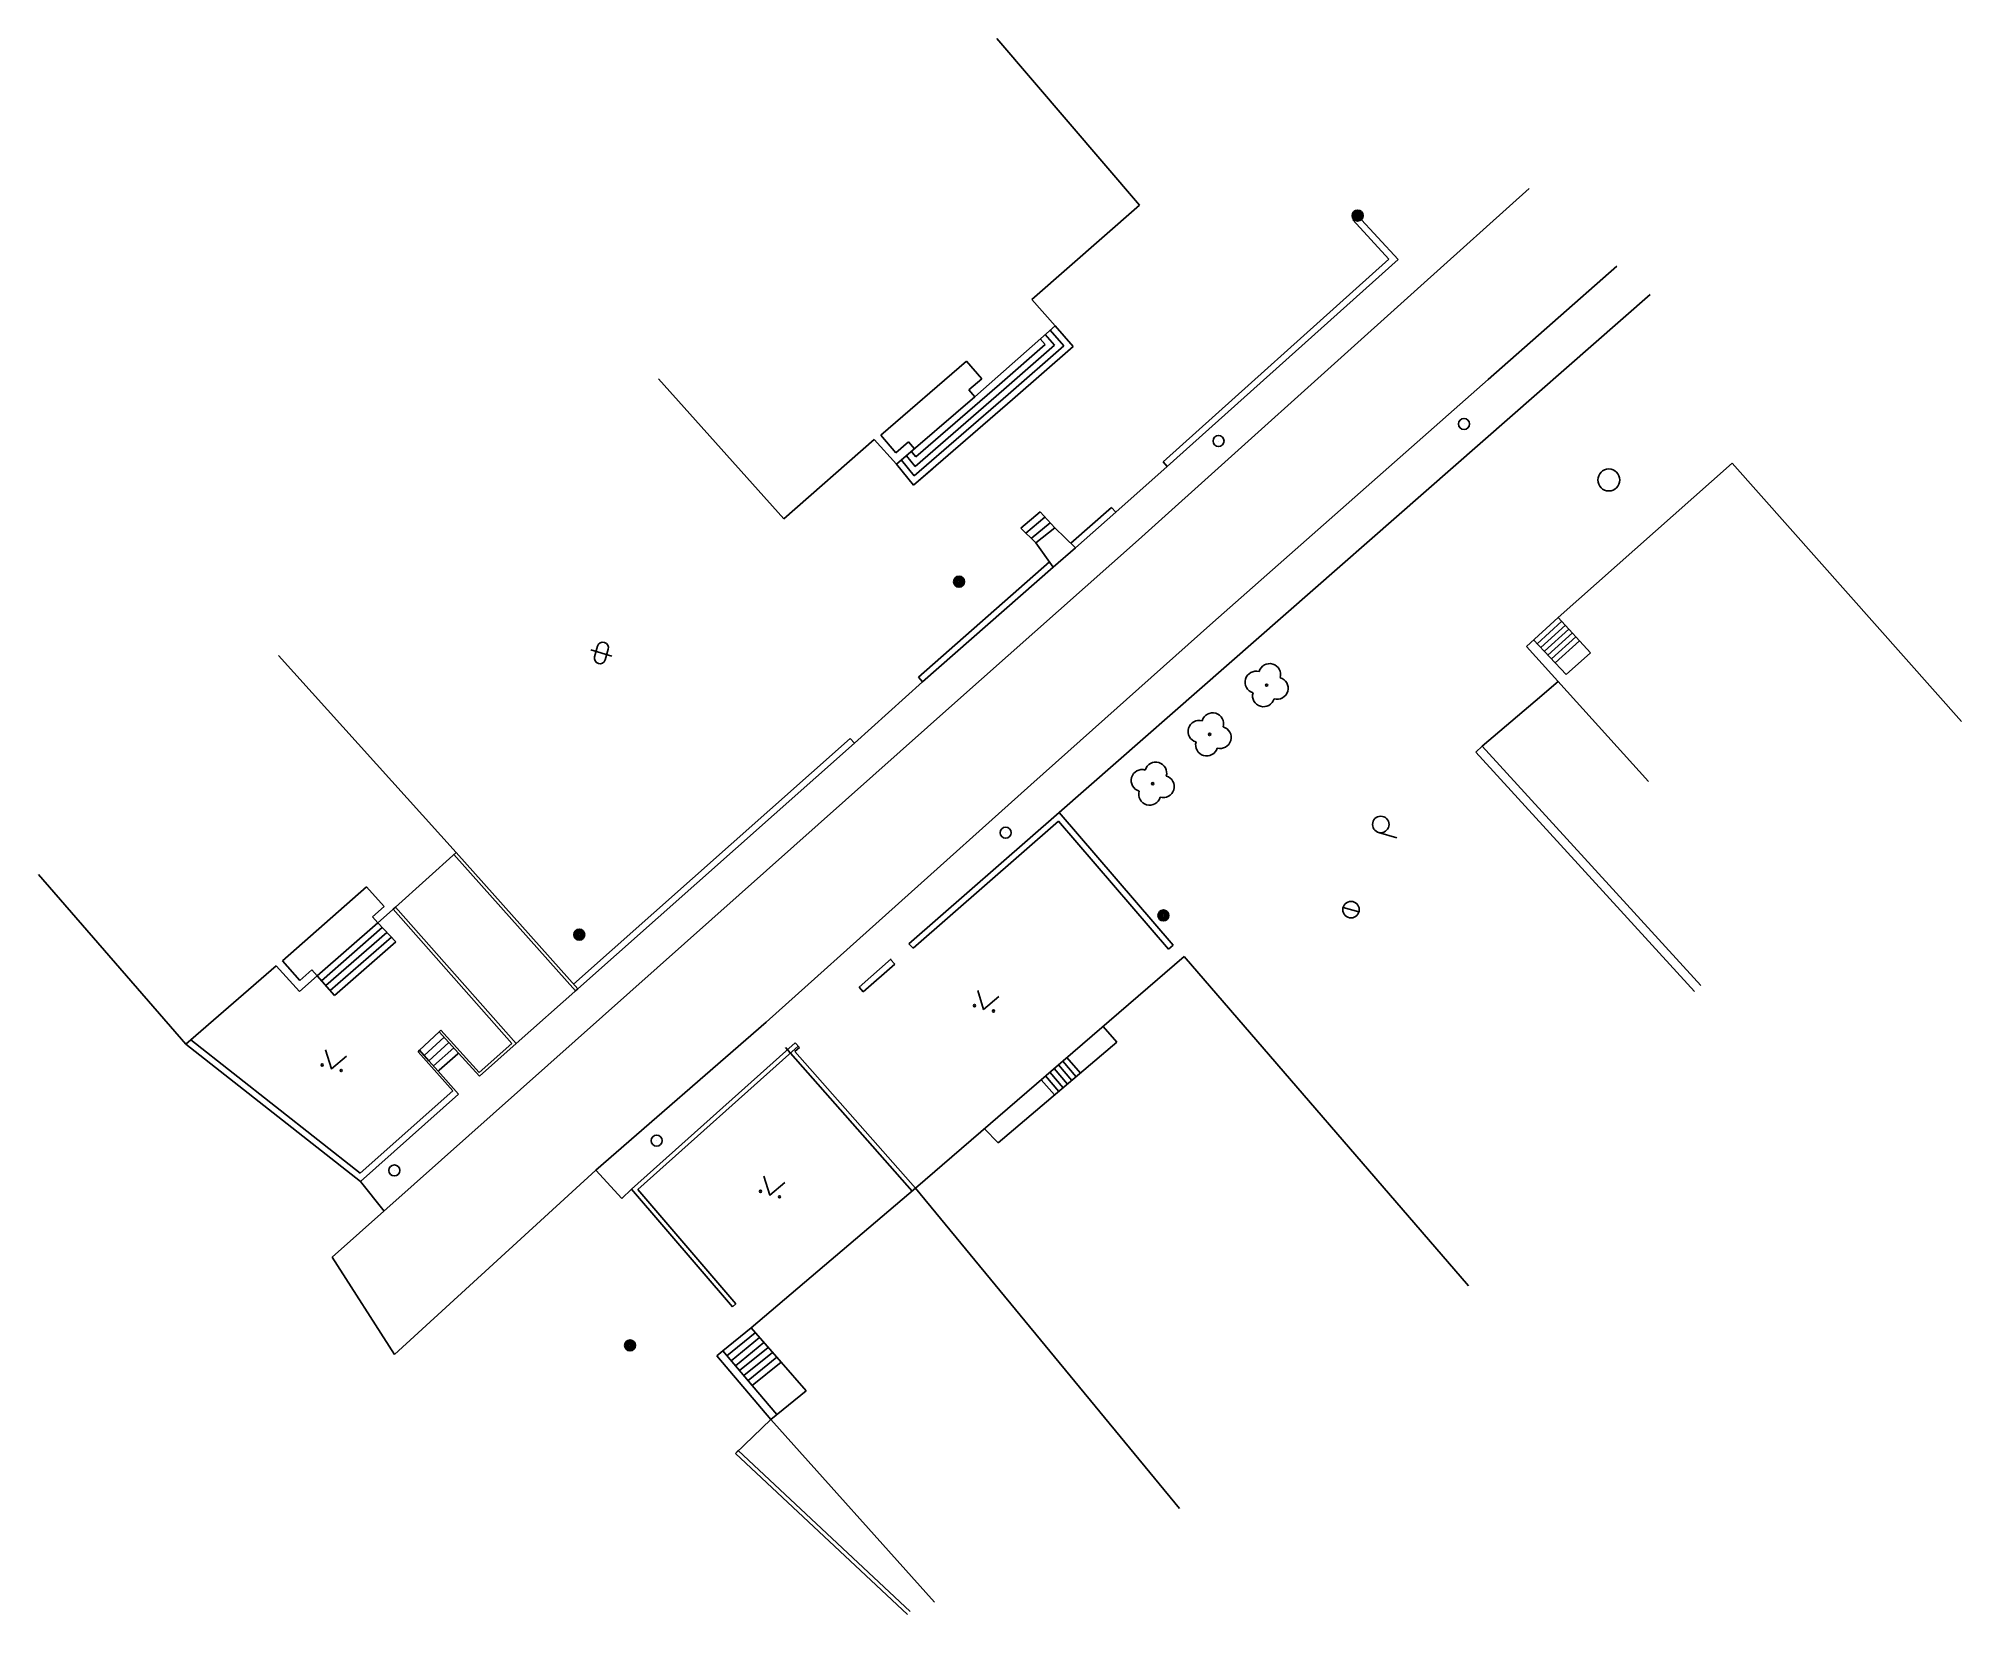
# Model space of a CAD drawing. Extents: x -565242.1 to -565153.8, y -1188356.2 to -1188283.8.
import ezdxf

# ---------------------------------------------------------------- set-up
doc = ezdxf.new("R2010")
doc.units = 0
for name, color, linetype in [('Vrstva 11', 7, 'Continuous'), ('Vrstva 22', 7, 'Continuous'), ('Vrstva 25', 7, 'Continuous'), ('Vrstva 27', 7, 'Continuous'), ('Vrstva 28', 7, 'Continuous'), ('Vrstva 31', 7, 'Continuous'), ('Vrstva 35', 7, 'Continuous'), ('Vrstva 36', 7, 'Continuous'), ('Vrstva 5', 7, 'Continuous'), ('Vrstva 58', 7, 'Continuous'), ('Vrstva 7', 7, 'Continuous'), ('Vrstva 8', 7, 'Continuous')]:
    doc.layers.add(name, color=color, linetype=linetype)

msp = doc.modelspace()

# ---------------------------------------------------------------- linework, layer by layer
at = {"layer": 'Vrstva 11'}
for p, q in [((-565178.605, -1188295.147), (-565173.631, -1188290.675)), ((-565175.503, -1188299.446), (-565169.599, -1188294.236)), ((-565195.232, -1188319.354), (-565168.066, -1188295.544)), ((-565191.586, -1188306.814), (-565178.605, -1188295.147)), ((-565196.095, -1188297.579), (-565195.867, -1188297.842)), ((-565195.868, -1188297.378), (-565195.44, -1188297.871)), ((-565195.641, -1188297.177), (-565195.014, -1188297.901)), ((-565195.414, -1188296.976), (-565194.587, -1188297.93)), ((-565195.867, -1188297.842), (-565197.968, -1188299.681)), ((-565195.44, -1188297.871), (-565197.768, -1188299.909)), ((-565195.014, -1188297.901), (-565197.568, -1188300.137)), ((-565194.587, -1188297.93), (-565197.369, -1188300.365)), ((-565188.163, -1188310.618), (-565175.503, -1188299.446)), ((-565197.567, -1188300.136), (-565201.884, -1188303.875)), ((-565197.766, -1188299.907), (-565201.846, -1188303.441)), ((-565197.964, -1188299.678), (-565201.809, -1188303.008)), ((-565197.369, -1188300.365), (-565201.922, -1188304.308)), ((-565202.246, -1188302.951), (-565201.846, -1188303.441)), ((-565201.809, -1188303.008), (-565202.017, -1188302.753)), ((-565201.98, -1188302.798), (-565201.809, -1188303.008)), ((-565202.706, -1188303.346), (-565201.922, -1188304.308)), ((-565202.476, -1188303.149), (-565201.884, -1188303.875)), ((-565201.922, -1188304.308), (-565201.066, -1188303.568)), ((-565201.922, -1188304.308), (-565201.922, -1188304.308)), ((-565196.991, -1188306.276), (-565196.102, -1188305.523)), ((-565196.102, -1188305.523), (-565195.432, -1188306.263)), ((-565196.295, -1188306.96), (-565196.991, -1188306.276)), ((-565196.759, -1188306.504), (-565195.881, -1188305.767)), ((-565195.639, -1188306.034), (-565196.511, -1188306.748)), ((-565196.295, -1188306.96), (-565195.432, -1188306.263)), ((-565195.432, -1188306.263), (-565194.477, -1188307.179)), ((-565200.021, -1188314.306), (-565191.586, -1188306.814)), ((-565195.501, -1188308.072), (-565196.295, -1188306.96)), ((-565196.522, -1188318.068), (-565188.163, -1188310.618)), ((-565173.257, -1188311.591), (-565172.122, -1188310.56)), ((-565173.092, -1188311.765), (-565171.961, -1188310.738)), ((-565172.927, -1188311.94), (-565171.799, -1188310.916)), ((-565172.762, -1188312.115), (-565171.638, -1188311.094)), ((-565172.596, -1188312.29), (-565171.476, -1188311.272)), ((-565172.431, -1188312.465), (-565171.314, -1188311.45)), ((-565228.631, -1188339.789), (-565200.021, -1188314.306)), ((-565208.697, -1188328.98), (-565196.522, -1188318.068)), ((-565229.329, -1188326.859), (-565226.543, -1188324.414)), ((-565226.333, -1188324.635), (-565229.13, -1188327.082)), ((-565228.932, -1188327.305), (-565226.123, -1188324.856)), ((-565228.733, -1188327.527), (-565225.914, -1188325.076)), ((-565225.704, -1188325.297), (-565226.543, -1188324.414)), ((-565228.534, -1188327.75), (-565225.704, -1188325.297)), ((-565229.329, -1188326.859), (-565228.534, -1188327.75)), ((-565223.719, -1188329.422), (-565224.617, -1188330.277)), ((-565216.514, -1188335.787), (-565208.697, -1188328.98)), ((-565224.405, -1188330.516), (-565223.495, -1188329.669)), ((-565224.193, -1188330.755), (-565223.272, -1188329.917)), ((-565223.98, -1188330.994), (-565223.048, -1188330.164)), ((-565223.768, -1188331.234), (-565223.726, -1188331.196)), ((-565223.726, -1188331.196), (-565222.855, -1188330.438)), ((-565222.855, -1188330.438), (-565222.825, -1188330.412)), ((-565194.844, -1188331.826), (-565195.457, -1188331.117)), ((-565194.647, -1188331.658), (-565195.26, -1188330.947)), ((-565194.449, -1188331.49), (-565195.064, -1188330.777)), ((-565194.251, -1188331.322), (-565194.867, -1188330.608)), ((-565195.438, -1188332.33), (-565196.046, -1188331.626)), ((-565195.24, -1188332.162), (-565195.85, -1188331.456)), ((-565195.042, -1188331.994), (-565195.653, -1188331.286)), ((-565227.332, -1188336.306), (-565226.246, -1188337.666)), ((-565225.765, -1188344.252), (-565216.514, -1188335.787)), ((-565215.32, -1188337.084), (-565216.514, -1188335.787)), ((-565214.873, -1188336.66), (-565215.32, -1188337.084)), ((-565228.631, -1188339.789), (-565225.765, -1188344.252)), ((-565209.385, -1188343.035), (-565210.683, -1188344.089)), ((-565210.492, -1188344.315), (-565209.19, -1188343.257)), ((-565210.299, -1188344.543), (-565208.992, -1188343.482)), ((-565210.106, -1188344.771), (-565208.795, -1188343.707)), ((-565209.913, -1188344.999), (-565208.598, -1188343.932)), ((-565209.719, -1188345.228), (-565208.4, -1188344.157)), ((-565209.526, -1188345.456), (-565208.203, -1188344.381)), ((-565209.333, -1188345.684), (-565208.005, -1188344.606))]:
    msp.add_line(p, q, dxfattribs=at)
at = {"layer": 'Vrstva 22'}
for centre in [(-565185.692, -1188313.496), (-565188.309, -1188315.758), (-565190.927, -1188318.02)]:
    msp.add_circle(centre, 0.0505, dxfattribs=at)
for centre, start, end in [((-565185.552, -1188313.01), 343.92034, 163.92034), ((-565186.177, -1188313.356), 73.92034, 253.92034), ((-565185.206, -1188313.636), 253.92034, 73.92034), ((-565185.832, -1188313.981), 163.92034, 343.92034), ((-565188.795, -1188315.618), 73.92034, 253.92034), ((-565188.17, -1188315.273), 343.92034, 163.92034), ((-565188.449, -1188316.243), 163.92034, 343.92034), ((-565187.824, -1188315.898), 253.92034, 73.92034), ((-565190.787, -1188317.535), 343.92034, 163.92034), ((-565191.412, -1188317.88), 73.92034, 253.92034), ((-565190.442, -1188318.16), 253.92034, 73.92034), ((-565191.067, -1188318.505), 163.92034, 343.92034)]:
    msp.add_arc(centre, 0.505, start, end, dxfattribs=at)
at = {"layer": 'Vrstva 25'}
for centre, radius in [((-565181.51, -1188291.913), 0.253), ((-565181.51, -1188291.913), 0.202), ((-565181.51, -1188291.913), 0.152), ((-565181.51, -1188291.913), 0.101), ((-565181.51, -1188291.913), 0.0505), ((-565199.825, -1188308.739), 0.253), ((-565199.825, -1188308.739), 0.202), ((-565199.825, -1188308.739), 0.152), ((-565199.825, -1188308.739), 0.101), ((-565199.825, -1188308.739), 0.0505), ((-565190.435, -1188324.08), 0.253), ((-565190.435, -1188324.08), 0.202), ((-565190.435, -1188324.08), 0.152), ((-565190.435, -1188324.08), 0.101), ((-565190.435, -1188324.08), 0.0505), ((-565217.282, -1188324.96), 0.253), ((-565217.282, -1188324.96), 0.202), ((-565217.282, -1188324.96), 0.152), ((-565217.282, -1188324.96), 0.101), ((-565217.282, -1188324.96), 0.0505), ((-565214.946, -1188343.839), 0.253), ((-565214.946, -1188343.839), 0.253), ((-565214.946, -1188343.839), 0.202), ((-565214.946, -1188343.839), 0.202), ((-565214.946, -1188343.839), 0.152), ((-565214.946, -1188343.839), 0.152), ((-565214.946, -1188343.839), 0.101), ((-565214.946, -1188343.839), 0.101), ((-565214.946, -1188343.839), 0.0505), ((-565214.946, -1188343.839), 0.0505)]:
    msp.add_circle(centre, radius, dxfattribs=at)
at = {"layer": 'Vrstva 27'}
msp.add_circle((-565169.965, -1188304.065), 0.505, dxfattribs=at)
at = {"layer": 'Vrstva 28'}
for centre in [(-565176.618, -1188301.49), (-565197.685, -1188320.277), (-565213.725, -1188334.426)]:
    msp.add_circle(centre, 0.253, dxfattribs=at)
at = {"layer": 'Vrstva 31'}
for centre in [(-565187.902, -1188302.274), (-565225.777, -1188335.798)]:
    msp.add_circle(centre, 0.253, dxfattribs=at)
at = {"layer": 'Vrstva 35'}
msp.add_line((-565182.176, -1188323.706), (-565181.448, -1188323.916), dxfattribs=at)
msp.add_circle((-565181.812, -1188323.811), 0.379, dxfattribs=at)
at = {"layer": 'Vrstva 36'}
for p, q in [((-565216.437, -1188311.703), (-565216.577, -1188312.188)), ((-565216.75, -1188311.876), (-565215.779, -1188312.156)), ((-565215.952, -1188311.843), (-565216.092, -1188312.328)), ((-565180.551, -1188320.259), (-565179.702, -1188320.504))]:
    msp.add_line(p, q, dxfattribs=at)
for points in [[(-565198.971, -1188327.528), (-565198.696, -1188328.396), (-565198.001, -1188327.808)], [(-565228.949, -1188330.258), (-565228.673, -1188331.126), (-565227.978, -1188330.538)], [(-565208.805, -1188336.064), (-565208.53, -1188336.932), (-565207.835, -1188336.344)]]:
    msp.add_lwpolyline(points, dxfattribs=at)
for centre, radius in [((-565180.446, -1188319.895), 0.379), ((-565199.119, -1188328.221), 0.0505), ((-565198.246, -1188328.473), 0.0505), ((-565229.096, -1188330.951), 0.0505), ((-565228.223, -1188331.203), 0.0505), ((-565208.953, -1188336.757), 0.0505), ((-565208.08, -1188337.009), 0.0505)]:
    msp.add_circle(centre, radius, dxfattribs=at)
for centre, start, end in [((-565216.194, -1188311.774), 343.92034, 163.92034), ((-565216.334, -1188312.259), 163.92034, 343.92034)]:
    msp.add_arc(centre, 0.253, start, end, dxfattribs=at)
at = {"layer": 'Vrstva 5'}
for p, q in [((-565191.538, -1188291.44), (-565198.088, -1188283.774)), ((-565191.538, -1188291.44), (-565196.484, -1188295.764)), ((-565196.484, -1188295.764), (-565195.414, -1188296.976)), ((-565199.1, -1188300.244), (-565195.414, -1188296.976)), ((-565207.884, -1188305.848), (-565213.638, -1188299.422)), ((-565199.479, -1188298.612), (-565203.426, -1188302.008)), ((-565199.479, -1188298.612), (-565198.787, -1188299.415)), ((-565198.787, -1188299.415), (-565199.377, -1188299.923)), ((-565202.706, -1188303.346), (-565199.1, -1188300.244)), ((-565199.377, -1188299.923), (-565199.1, -1188300.244)), ((-565203.426, -1188302.008), (-565202.735, -1188302.812)), ((-565203.731, -1188302.204), (-565207.884, -1188305.848)), ((-565202.706, -1188303.346), (-565203.731, -1188302.204)), ((-565202.735, -1188302.812), (-565202.153, -1188302.311)), ((-565202.153, -1188302.311), (-565201.876, -1188302.633)), ((-565172.285, -1188310.381), (-565164.292, -1188303.288)), ((-565164.292, -1188303.288), (-565153.754, -1188315.164)), ((-565173.752, -1188311.713), (-565172.285, -1188310.381)), ((-565170.812, -1188312.003), (-565172.285, -1188310.381)), ((-565173.752, -1188311.713), (-565168.138, -1188317.924)), ((-565171.918, -1188313.008), (-565173.423, -1188311.414)), ((-565231.104, -1188312.129), (-565222.942, -1188321.184)), ((-565171.918, -1188313.008), (-565170.812, -1188312.003)), ((-565225.725, -1188323.693), (-565222.942, -1188321.184)), ((-565242.136, -1188322.203), (-565235.363, -1188329.997)), ((-565230.915, -1188326.163), (-565227.055, -1188322.763)), ((-565227.055, -1188322.763), (-565226.253, -1188323.674)), ((-565226.253, -1188323.674), (-565226.783, -1188324.141)), ((-565226.783, -1188324.141), (-565226.543, -1188324.414)), ((-565226.543, -1188324.414), (-565225.725, -1188323.693)), ((-565201.827, -1188336.615), (-565189.485, -1188325.962)), ((-565189.485, -1188325.962), (-565176.414, -1188341.104)), ((-565235.363, -1188329.997), (-565231.212, -1188326.39)), ((-565231.212, -1188326.39), (-565230.143, -1188327.57)), ((-565230.915, -1188326.163), (-565230.123, -1188327.07)), ((-565230.143, -1188327.57), (-565229.329, -1188326.859)), ((-565230.123, -1188327.07), (-565229.568, -1188326.585)), ((-565229.568, -1188326.585), (-565229.329, -1188326.859)), ((-565192.582, -1188329.903), (-565193.209, -1188329.176)), ((-565198.032, -1188334.535), (-565192.582, -1188329.903)), ((-565198.663, -1188333.88), (-565198.032, -1188334.535)), ((-565209.385, -1188343.035), (-565201.827, -1188336.615)), ((-565201.827, -1188336.615), (-565189.689, -1188351.335)), ((-565209.385, -1188343.035), (-565208.005, -1188344.606)), ((-565208.005, -1188344.606), (-565206.853, -1188345.92)), ((-565208.483, -1188347.237), (-565206.853, -1188345.92)), ((-565208.483, -1188347.237), (-565200.954, -1188355.634))]:
    msp.add_line(p, q, dxfattribs=at)
at = {"layer": 'Vrstva 58'}
for p, q in [((-565191.538, -1188291.44), (-565191.538, -1188291.44)), ((-565181.51, -1188291.913), (-565181.51, -1188291.913)), ((-565179.653, -1188293.93), (-565179.653, -1188293.93)), ((-565196.484, -1188295.764), (-565196.484, -1188295.764)), ((-565178.605, -1188295.147), (-565178.605, -1188295.147)), ((-565195.414, -1188296.976), (-565195.414, -1188296.976)), ((-565175.503, -1188299.446), (-565175.503, -1188299.446)), ((-565199.1, -1188300.244), (-565199.1, -1188300.244)), ((-565197.369, -1188300.365), (-565197.369, -1188300.365)), ((-565176.618, -1188301.49), (-565176.618, -1188301.49)), ((-565187.902, -1188302.274), (-565187.902, -1188302.274)), ((-565202.706, -1188303.346), (-565202.706, -1188303.346)), ((-565190.258, -1188303.445), (-565190.258, -1188303.445)), ((-565164.292, -1188303.288), (-565164.292, -1188303.288)), ((-565201.922, -1188304.308), (-565201.922, -1188304.308)), ((-565196.102, -1188305.523), (-565196.102, -1188305.523)), ((-565192.629, -1188305.547), (-565192.629, -1188305.547)), ((-565207.884, -1188305.848), (-565207.884, -1188305.848)), ((-565196.991, -1188306.276), (-565196.991, -1188306.276)), ((-565195.432, -1188306.263), (-565195.432, -1188306.263)), ((-565196.295, -1188306.96), (-565196.295, -1188306.96)), ((-565194.477, -1188307.179), (-565194.477, -1188307.179)), ((-565191.586, -1188306.814), (-565191.586, -1188306.814)), ((-565195.501, -1188308.072), (-565195.501, -1188308.072)), ((-565199.825, -1188308.739), (-565199.825, -1188308.739)), ((-565188.163, -1188310.618), (-565188.163, -1188310.618)), ((-565172.285, -1188310.381), (-565172.285, -1188310.381)), ((-565173.752, -1188311.713), (-565173.752, -1188311.713)), ((-565201.499, -1188313.343), (-565201.499, -1188313.343)), ((-565185.692, -1188313.496), (-565185.692, -1188313.496)), ((-565200.021, -1188314.306), (-565200.021, -1188314.306)), ((-565204.634, -1188316.161), (-565204.634, -1188316.161)), ((-565188.309, -1188315.758), (-565188.309, -1188315.758)), ((-565176.078, -1188316.572), (-565176.078, -1188316.572)), ((-565190.927, -1188318.02), (-565190.927, -1188318.02)), ((-565196.522, -1188318.068), (-565196.522, -1188318.068)), ((-565195.232, -1188319.354), (-565195.232, -1188319.354)), ((-565197.685, -1188320.277), (-565197.685, -1188320.277)), ((-565222.942, -1188321.184), (-565222.942, -1188321.184)), ((-565227.055, -1188322.763), (-565227.055, -1188322.763)), ((-565225.725, -1188323.693), (-565225.725, -1188323.693)), ((-565190.435, -1188324.08), (-565190.435, -1188324.08)), ((-565181.812, -1188323.811), (-565181.812, -1188323.811)), ((-565226.543, -1188324.414), (-565226.543, -1188324.414)), ((-565217.282, -1188324.96), (-565217.282, -1188324.96)), ((-565225.704, -1188325.297), (-565225.704, -1188325.297)), ((-565202.129, -1188325.376), (-565202.129, -1188325.376)), ((-565189.989, -1188325.449), (-565189.989, -1188325.449)), ((-565189.485, -1188325.962), (-565189.485, -1188325.962)), ((-565231.212, -1188326.39), (-565231.212, -1188326.39)), ((-565229.329, -1188326.859), (-565229.329, -1188326.859)), ((-565202.941, -1188326.077), (-565202.941, -1188326.077)), ((-565230.143, -1188327.57), (-565230.143, -1188327.57)), ((-565217.349, -1188327.453), (-565217.349, -1188327.453)), ((-565204.419, -1188327.375), (-565204.419, -1188327.375)), ((-565228.534, -1188327.75), (-565228.534, -1188327.75)), ((-565223.719, -1188329.422), (-565223.719, -1188329.422)), ((-565208.697, -1188328.98), (-565208.697, -1188328.98)), ((-565193.224, -1188329.162), (-565193.224, -1188329.162)), ((-565235.363, -1188329.997), (-565235.363, -1188329.997)), ((-565224.617, -1188330.277), (-565224.617, -1188330.277)), ((-565220.177, -1188329.97), (-565220.177, -1188329.97)), ((-565207.353, -1188329.935), (-565207.353, -1188329.935)), ((-565223.726, -1188331.196), (-565223.726, -1188331.196)), ((-565222.855, -1188330.438), (-565222.855, -1188330.438)), ((-565194.862, -1188330.613), (-565194.862, -1188330.613)), ((-565221.87, -1188331.469), (-565221.87, -1188331.469)), ((-565195.983, -1188331.657), (-565195.983, -1188331.657)), ((-565222.824, -1188332.297), (-565222.824, -1188332.297)), ((-565198.663, -1188333.88), (-565198.663, -1188333.88)), ((-565213.725, -1188334.426), (-565213.725, -1188334.426)), ((-565198.032, -1188334.535), (-565198.032, -1188334.535)), ((-565227.332, -1188336.306), (-565227.332, -1188336.306)), ((-565225.777, -1188335.798), (-565225.777, -1188335.798)), ((-565216.514, -1188335.787), (-565216.514, -1188335.787)), ((-565214.873, -1188336.66), (-565214.873, -1188336.66)), ((-565201.827, -1188336.615), (-565201.827, -1188336.615)), ((-565228.631, -1188339.789), (-565228.631, -1188339.789)), ((-565210.24, -1188342.063), (-565210.24, -1188342.063)), ((-565209.385, -1188343.035), (-565209.385, -1188343.035)), ((-565225.765, -1188344.252), (-565225.765, -1188344.252)), ((-565214.946, -1188343.839), (-565214.946, -1188343.839)), ((-565210.953, -1188344.317), (-565210.953, -1188344.317)), ((-565206.853, -1188345.92), (-565206.853, -1188345.92)), ((-565208.483, -1188347.237), (-565208.483, -1188347.237)), ((-565210.1, -1188348.799), (-565210.1, -1188348.799))]:
    msp.add_line(p, q, dxfattribs=at)
at = {"layer": 'Vrstva 7'}
for p, q in [((-565181.725, -1188292.111), (-565181.51, -1188291.913)), ((-565180.069, -1188293.91), (-565181.725, -1188292.111)), ((-565179.653, -1188293.93), (-565181.51, -1188291.913)), ((-565190.453, -1188303.227), (-565180.069, -1188293.91)), ((-565190.258, -1188303.445), (-565179.653, -1188293.93)), ((-565190.453, -1188303.227), (-565190.258, -1188303.445)), ((-565194.689, -1188306.976), (-565192.823, -1188305.327)), ((-565194.477, -1188307.179), (-565192.629, -1188305.547)), ((-565192.823, -1188305.327), (-565192.629, -1188305.547)), ((-565201.692, -1188313.123), (-565195.672, -1188307.832)), ((-565201.499, -1188313.343), (-565195.501, -1188308.072)), ((-565201.692, -1188313.123), (-565201.499, -1188313.343)), ((-565217.544, -1188327.235), (-565204.828, -1188315.942)), ((-565217.349, -1188327.453), (-565204.634, -1188316.161)), ((-565204.828, -1188315.942), (-565204.634, -1188316.161)), ((-565176.078, -1188316.572), (-565175.779, -1188316.299)), ((-565176.078, -1188316.572), (-565166.033, -1188327.568)), ((-565175.779, -1188316.299), (-565165.734, -1188327.296)), ((-565195.232, -1188319.354), (-565202.129, -1188325.376)), ((-565201.943, -1188325.589), (-565195.253, -1188319.748)), ((-565190.195, -1188325.627), (-565195.253, -1188319.748)), ((-565189.989, -1188325.449), (-565195.232, -1188319.354)), ((-565217.454, -1188327.547), (-565223.047, -1188321.279)), ((-565217.349, -1188327.453), (-565222.942, -1188321.184)), ((-565225.831, -1188323.787), (-565225.725, -1188323.693)), ((-565220.376, -1188329.958), (-565225.831, -1188323.787)), ((-565220.177, -1188329.97), (-565225.725, -1188323.693)), ((-565202.129, -1188325.376), (-565201.943, -1188325.589)), ((-565190.195, -1188325.627), (-565189.989, -1188325.449)), ((-565202.941, -1188326.077), (-565204.419, -1188327.375)), ((-565202.783, -1188326.315), (-565204.232, -1188327.588)), ((-565202.783, -1188326.315), (-565202.97, -1188326.103)), ((-565217.349, -1188327.453), (-565217.454, -1188327.547)), ((-565204.419, -1188327.375), (-565204.232, -1188327.588)), ((-565223.644, -1188329.354), (-565223.719, -1188329.422)), ((-565223.272, -1188329.917), (-565223.719, -1188329.422)), ((-565221.889, -1188331.297), (-565223.644, -1188329.354)), ((-565227.332, -1188336.306), (-565235.363, -1188329.997)), ((-565235.138, -1188329.801), (-565227.344, -1188335.924)), ((-565224.692, -1188330.344), (-565224.617, -1188330.277)), ((-565223.094, -1188332.145), (-565224.692, -1188330.344)), ((-565224.193, -1188330.755), (-565224.617, -1188330.277)), ((-565222.825, -1188330.412), (-565223.272, -1188329.917)), ((-565220.376, -1188329.958), (-565221.889, -1188331.297)), ((-565221.87, -1188331.469), (-565220.177, -1188329.97)), ((-565214.873, -1188336.66), (-565207.353, -1188329.935)), ((-565207.219, -1188330.085), (-565214.591, -1188336.678)), ((-565207.809, -1188330.148), (-565201.981, -1188336.746)), ((-565207.165, -1188330.146), (-565207.376, -1188330.334)), ((-565207.376, -1188330.334), (-565201.827, -1188336.615)), ((-565207.353, -1188329.935), (-565207.165, -1188330.146)), ((-565223.768, -1188331.234), (-565224.193, -1188330.755)), ((-565222.824, -1188332.297), (-565223.768, -1188331.234)), ((-565221.87, -1188331.469), (-565222.825, -1188330.412)), ((-565227.344, -1188335.924), (-565223.094, -1188332.145)), ((-565227.332, -1188336.306), (-565222.824, -1188332.297)), ((-565214.873, -1188336.66), (-565210.24, -1188342.063)), ((-565214.591, -1188336.678), (-565210.086, -1188341.932)), ((-565210.24, -1188342.063), (-565210.086, -1188341.932)), ((-565210.683, -1188344.089), (-565210.953, -1188344.317)), ((-565208.483, -1188347.237), (-565210.953, -1188344.317)), ((-565209.333, -1188345.684), (-565210.683, -1188344.089)), ((-565208.208, -1188347.014), (-565209.333, -1188345.684)), ((-565209.976, -1188348.667), (-565210.1, -1188348.799)), ((-565210.1, -1188348.799), (-565202.203, -1188356.207)), ((-565209.976, -1188348.667), (-565202.079, -1188356.074))]:
    msp.add_line(p, q, dxfattribs=at)
at = {"layer": 'Vrstva 8'}
for p, q in [((-565192.629, -1188305.547), (-565190.258, -1188303.445)), ((-565195.501, -1188308.072), (-565194.477, -1188307.179)), ((-565204.634, -1188316.161), (-565201.499, -1188313.343)), ((-565172.289, -1188313.332), (-565173.351, -1188314.234)), ((-565173.351, -1188314.234), (-565175.779, -1188316.299)), ((-565220.177, -1188329.97), (-565217.349, -1188327.453)), ((-565210.1, -1188348.799), (-565208.483, -1188347.237))]:
    msp.add_line(p, q, dxfattribs=at)

doc.saveas('drawing.dxf')
